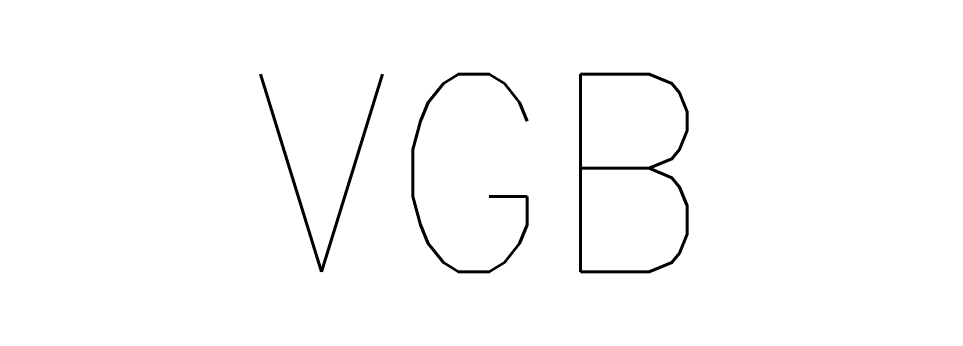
# Model space of a CAD drawing. Header units: inches. Extents: x -460 to 10305, y -938 to 5356.
# Drawn here: x 1635.6 to 1689.6, y 122.1 to 140.1 of the extents above; entities that cross this region are included whole.
import ezdxf
from ezdxf.enums import TextEntityAlignment as Align

# ---------------------------------------------------------------- set-up
doc = ezdxf.new("R2010")
doc.units = ezdxf.units.IN
doc.header["$MEASUREMENT"] = 0
doc.set_wipeout_variables(frame=1)
doc.layers.add('01-0263-G-DWG-BFP-ARCH$0$SP-RMNO', color=7, linetype='Continuous')
doc.layers.add('01-0263-G-DWG-BFP-ARCH$0$SP-ROOM', color=7, linetype='Continuous')
doc.layers.get('01-0263-G-DWG-BFP-ARCH$0$SP-ROOM').off()
doc.styles.add('01-0263-G-DWG-BFP-ARCH$0$ROMANS', font='ROMANS.shx', dxfattribs={"width": 0.9})

# ---------------------------------------------------------------- blocks, each defined once
blk = doc.blocks.new('01-0263-G-DWG-BFP-ARCH$0$FMGRM1')
at = {"style": '01-0263-G-DWG-BFP-ARCH$0$ROMANS', "width": 0.9}
for tag, p in [('RMAREA', (0, -0.28357)), ('DATA1', (0, -0.44299)), ('DATA2', (0, -0.60241)), ('DATA3', (0, -0.76184)), ('DATA4', (0, -0.92126)), ('DATA5', (0, -1.08068))]:
    blk.add_attdef(tag, text='', height=0.11719, dxfattribs=at).set_placement(p, align=Align.CENTER)
at = {"linetype": 'Continuous'}
blk.add_wipeout([(-0.375, -0.125), (0.375, -0.125), (0.375, 0.125), (-0.375, 0.125)], dxfattribs=at)
at = {"layer": '01-0263-G-DWG-BFP-ARCH$0$SP-RMNO', "style": '01-0263-G-DWG-BFP-ARCH$0$ROMANS', "width": 0.9}
blk.add_attdef('RMNUMB', text='', height=0.16, dxfattribs=at).set_placement((0, 0), align=Align.MIDDLE)
blk = doc.blocks.new('01-0263-G-DWG-BFP-ARCH', base_point=(1295.158, 1352.862))
at = {"layer": '01-0263-G-DWG-BFP-ARCH$0$SP-ROOM'}
ref = blk.add_blockref('01-0263-G-DWG-BFP-ARCH$0$FMGRM1', (2957.524, 1480.689), dxfattribs=dict(at, xscale=72, yscale=72, zscale=72))
ref.add_attrib('RMNUMB', 'VGB', dxfattribs={"layer": '01-0263-G-DWG-BFP-ARCH$0$SP-RMNO', "height": 11.52, "style": '01-0263-G-DWG-BFP-ARCH$0$ROMANS', "width": 0.9}).set_placement((2957.524, 1480.689), align=Align.MIDDLE)

msp = doc.modelspace()

# ---------------------------------------------------------------- block references
msp.add_blockref('01-0263-G-DWG-BFP-ARCH', (0.263, 3.261))

doc.saveas('drawing.dxf')
